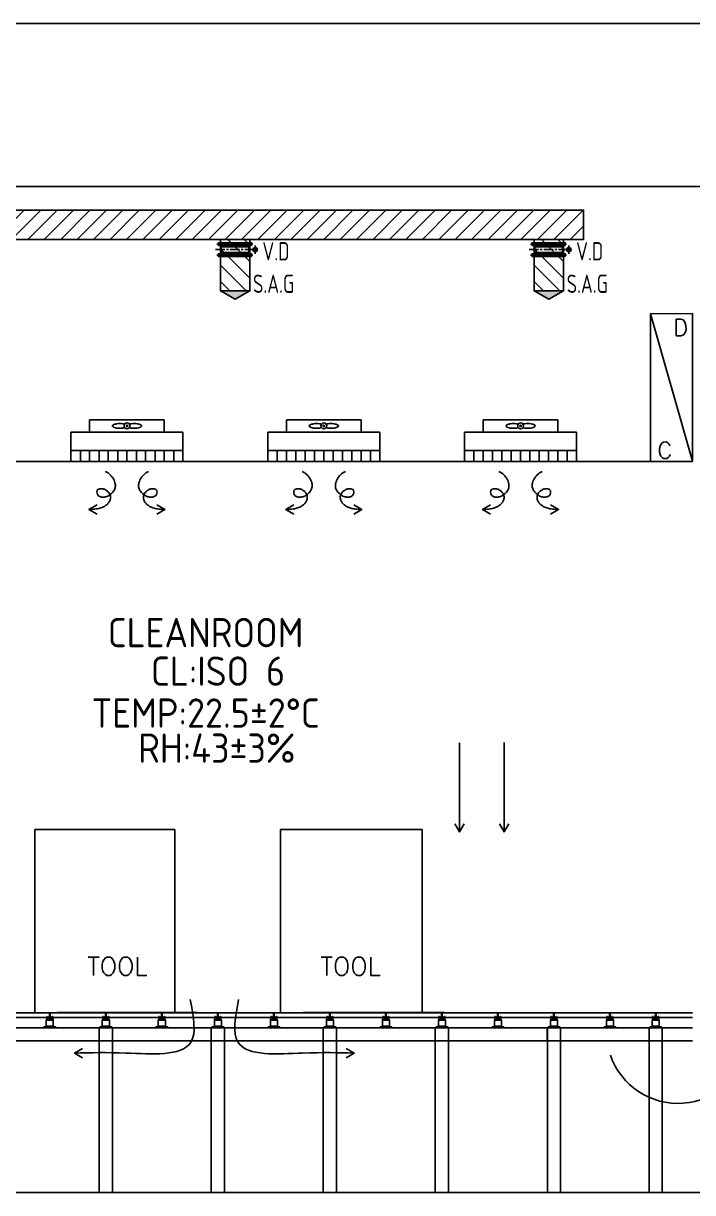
# Model space of a CAD drawing. Header units: millimetres. Extents: x 108 to 3316, y 96 to 2090.
# Drawn here: x 2567.8 to 2659.2, y 1629.5 to 1789.1 of the extents above; entities that cross this region are included whole.
import ezdxf
from ezdxf.enums import TextEntityAlignment as Align

# ---------------------------------------------------------------- set-up
doc = ezdxf.new("R2010")
doc.units = ezdxf.units.MM
doc.linetypes.add('CENTER', pattern=[2, 1.25, -0.25, 0.25, -0.25])
for name, color, linetype in [('A-DETL-01', 1, 'Continuous'), ('M-CEQPM-MAU', 22, 'Continuous'), ('M-CMDUCT-LINE', 15, 'Continuous'), ('M-EQPM-TXT', 4, 'Continuous'), ('M-FM-LINE3', 3, 'Continuous'), ('M-HVAC-CMDUCT', 150, 'Continuous'), ('U-EX-TXT', 4, 'Continuous')]:
    doc.layers.add(name, color=color, linetype=linetype)
doc.styles.add('AA-TXT', font='isocp.shx', dxfattribs={"bigfont": 'chineset.shx'})
doc.styles.add('STDTEXT', font='simplex.shx', dxfattribs={"bigfont": 'china.shx'})

msp = doc.modelspace()

# ---------------------------------------------------------------- hatches: boundary and pattern name
at = {"layer": 'M-CMDUCT-LINE'}
h = msp.add_hatch(dxfattribs=at)
h.set_pattern_fill('ANSI31', color=256, scale=0.5, style=0)
h.set_pattern_definition([(45, (3363.5603, 1587.201), (-1.122532, 1.122532), [])])
h.paths.add_polyline_path([(2526.27, 1763.65), (2644.28, 1763.65), (2644.28, 1759.65), (2526.27, 1759.65)])
h = msp.add_hatch(dxfattribs=at)
h.set_pattern_fill('ANSI31', color=256, scale=0.5, angle=-90, style=0)
h.set_pattern_definition([(315, (2422.2649, 925.0342), (1.122532, 1.122532), [])])
h.paths.add_polyline_path([(2598.72, 1759.65), (2598.72, 1752.62), (2594.72, 1752.62), (2594.72, 1759.65)])
h = msp.add_hatch(dxfattribs=at)
h.set_pattern_fill('ANSI31', color=256, scale=0.5, angle=-90, style=0)
h.set_pattern_definition([(315, (2465.1057, 925.0342), (1.122532, 1.122532), [])])
h.paths.add_polyline_path([(2641.56, 1759.65), (2641.56, 1752.62), (2637.56, 1752.62), (2637.56, 1759.65)])
at = {"layer": 'M-HVAC-CMDUCT'}
for points in [[(2598.72, 1752.62), (2594.72, 1752.62), (2596.72, 1751.47)], [(2641.56, 1752.62), (2637.56, 1752.62), (2639.56, 1751.47)]]:
    msp.add_hatch(color=256, dxfattribs=at).paths.add_polyline_path(points)

# ---------------------------------------------------------------- linework, layer by layer
at = {"layer": 'A-DETL-01', "color": 252}
msp.add_line((2500.6, 1789.14), (2773.52, 1789.14), dxfattribs=at)
msp.add_lwpolyline([(2507.33, 1766.86), (2681.94, 1766.86)], dxfattribs=at)
at = {"layer": 'M-CEQPM-MAU', "color": 252}
for p, q in [((2653.44, 1749.5), (2653.44, 1729.33)), ((2569.34, 1654.08), (2569.34, 1679.08)), ((2569.34, 1679.08), (2588.48, 1679.08)), ((2588.48, 1679.08), (2588.48, 1654.08)), ((2622.23, 1679.08), (2602.91, 1679.08)), ((2602.91, 1679.08), (2602.91, 1654.08)), ((2622.23, 1654.08), (2622.23, 1679.08)), ((2591.54, 1654.08), (2572.4, 1654.08)), ((2605.97, 1654.08), (2625.28, 1654.08))]:
    msp.add_line(p, q, dxfattribs=at)
at = {"layer": 'M-CEQPM-MAU', "color": 252, "ltscale": 0.1}
for p, q in [((2576.83, 1733.33), (2576.83, 1735.03)), ((2576.83, 1735.03), (2587.03, 1735.03)), ((2587.03, 1735.03), (2587.03, 1733.33)), ((2603.71, 1733.33), (2603.71, 1735.03)), ((2603.71, 1735.03), (2613.91, 1735.03)), ((2613.91, 1735.03), (2613.91, 1733.33)), ((2630.59, 1733.33), (2630.59, 1735.03)), ((2630.59, 1735.03), (2640.79, 1735.03)), ((2640.79, 1735.03), (2640.79, 1733.33)), ((2574.28, 1733.33), (2576.83, 1733.33)), ((2574.28, 1733.33), (2574.28, 1729.33)), ((2587.03, 1733.33), (2576.83, 1733.33)), ((2589.58, 1733.33), (2587.03, 1733.33)), ((2589.58, 1729.33), (2589.58, 1733.33)), ((2601.16, 1733.33), (2603.71, 1733.33)), ((2601.16, 1733.33), (2601.16, 1729.33)), ((2613.91, 1733.33), (2603.71, 1733.33)), ((2616.46, 1733.33), (2613.91, 1733.33)), ((2616.46, 1729.33), (2616.46, 1733.33)), ((2628.04, 1733.33), (2630.59, 1733.33)), ((2628.04, 1733.33), (2628.04, 1729.33)), ((2640.79, 1733.33), (2630.59, 1733.33)), ((2643.34, 1733.33), (2640.79, 1733.33)), ((2643.34, 1729.33), (2643.34, 1733.33)), ((2574.28, 1730.83), (2589.58, 1730.83)), ((2575.56, 1729.33), (2575.56, 1730.83)), ((2576.83, 1729.33), (2576.83, 1730.83)), ((2578.11, 1729.33), (2578.11, 1730.83)), ((2579.38, 1729.33), (2579.38, 1730.83)), ((2580.66, 1729.33), (2580.66, 1730.83)), ((2581.93, 1729.33), (2581.93, 1730.83)), ((2583.21, 1729.33), (2583.21, 1730.83)), ((2584.48, 1729.33), (2584.48, 1730.83)), ((2585.76, 1729.33), (2585.76, 1730.83)), ((2587.03, 1729.33), (2587.03, 1730.83)), ((2588.31, 1729.33), (2588.31, 1730.83)), ((2601.16, 1730.83), (2616.46, 1730.83)), ((2602.44, 1729.33), (2602.44, 1730.83)), ((2603.71, 1729.33), (2603.71, 1730.83)), ((2604.99, 1729.33), (2604.99, 1730.83)), ((2606.26, 1729.33), (2606.26, 1730.83)), ((2607.54, 1729.33), (2607.54, 1730.83)), ((2608.81, 1729.33), (2608.81, 1730.83)), ((2610.09, 1729.33), (2610.09, 1730.83)), ((2611.36, 1729.33), (2611.36, 1730.83)), ((2612.64, 1729.33), (2612.64, 1730.83)), ((2613.91, 1729.33), (2613.91, 1730.83)), ((2615.19, 1729.33), (2615.19, 1730.83)), ((2628.04, 1730.83), (2643.34, 1730.83)), ((2629.31, 1729.33), (2629.31, 1730.83)), ((2630.59, 1729.33), (2630.59, 1730.83)), ((2631.86, 1729.33), (2631.86, 1730.83)), ((2633.14, 1729.33), (2633.14, 1730.83)), ((2634.41, 1729.33), (2634.41, 1730.83)), ((2635.69, 1729.33), (2635.69, 1730.83)), ((2636.96, 1729.33), (2636.96, 1730.83)), ((2638.24, 1729.33), (2638.24, 1730.83)), ((2639.51, 1729.33), (2639.51, 1730.83)), ((2640.79, 1729.33), (2640.79, 1730.83)), ((2642.06, 1729.33), (2642.06, 1730.83)), ((2535.82, 1729.33), (2659.18, 1729.33)), ((2574.28, 1729.33), (2589.58, 1729.33)), ((2601.16, 1729.33), (2616.46, 1729.33)), ((2628.04, 1729.33), (2643.34, 1729.33)), ((2533.6, 1654.03), (2639.3, 1654.05)), ((2571.39, 1654.1), (2571.29, 1653.47)), ((2571.39, 1654.1), (2571.49, 1653.47)), ((2579.04, 1654.1), (2578.94, 1653.47)), ((2579.04, 1654.1), (2579.14, 1653.47)), ((2586.69, 1654.1), (2586.59, 1653.47)), ((2586.69, 1654.1), (2586.79, 1653.47)), ((2594.34, 1654.1), (2594.24, 1653.47)), ((2594.34, 1654.1), (2594.44, 1653.47)), ((2601.99, 1654.1), (2601.89, 1653.47)), ((2601.99, 1654.1), (2602.09, 1653.47)), ((2609.64, 1654.1), (2609.54, 1653.47)), ((2609.64, 1654.1), (2609.74, 1653.47)), ((2617.29, 1654.1), (2617.19, 1653.47)), ((2617.29, 1654.1), (2617.39, 1653.47)), ((2624.94, 1654.1), (2624.84, 1653.47)), ((2624.94, 1654.1), (2625.04, 1653.47)), ((2632.59, 1654.1), (2632.49, 1653.47)), ((2632.59, 1654.1), (2632.69, 1653.47)), ((2639.3, 1654.03), (2659.18, 1654.04)), ((2640.24, 1654.1), (2640.14, 1653.47)), ((2640.24, 1654.1), (2640.34, 1653.47)), ((2647.89, 1654.1), (2647.79, 1653.47)), ((2647.89, 1654.1), (2647.99, 1653.47)), ((2654.14, 1654.1), (2654.04, 1653.47)), ((2654.14, 1654.1), (2654.24, 1653.47)), ((2639.3, 1653.42), (2533.6, 1653.4)), ((2570.91, 1653.07), (2570.91, 1652.22)), ((2571.87, 1653.07), (2570.91, 1653.07)), ((2570.91, 1652.22), (2571.87, 1652.22)), ((2571.83, 1653.2), (2570.95, 1653.2)), ((2570.95, 1653.07), (2570.95, 1653.2)), ((2570.96, 1652.22), (2570.96, 1652.15)), ((2570.97, 1653.53), (2571.05, 1653.53)), ((2570.97, 1653.53), (2570.97, 1653.2)), ((2571.05, 1653.53), (2571.05, 1653.47)), ((2571.34, 1653.47), (2571.05, 1653.47)), ((2571.34, 1653.53), (2571.32, 1653.2)), ((2571.44, 1653.53), (2571.34, 1653.53)), ((2571.44, 1653.53), (2571.45, 1653.2)), ((2571.72, 1653.47), (2571.44, 1653.47)), ((2571.72, 1653.53), (2571.72, 1653.47)), ((2571.8, 1653.53), (2571.72, 1653.53)), ((2571.8, 1653.53), (2571.8, 1653.2)), ((2571.82, 1652.22), (2571.82, 1652.14)), ((2571.83, 1653.07), (2571.83, 1653.2)), ((2571.87, 1653.07), (2571.87, 1652.22)), ((2578.56, 1653.07), (2578.56, 1652.22)), ((2579.52, 1653.07), (2578.56, 1653.07)), ((2578.56, 1652.22), (2579.52, 1652.22)), ((2579.48, 1653.2), (2578.6, 1653.2)), ((2578.6, 1653.07), (2578.6, 1653.2)), ((2578.61, 1652.22), (2578.61, 1652.15)), ((2578.62, 1653.53), (2578.7, 1653.53)), ((2578.62, 1653.53), (2578.62, 1653.2)), ((2578.7, 1653.53), (2578.7, 1653.47)), ((2578.99, 1653.47), (2578.7, 1653.47)), ((2578.99, 1653.53), (2578.97, 1653.2)), ((2579.09, 1653.53), (2578.99, 1653.53)), ((2579.09, 1653.53), (2579.1, 1653.2)), ((2579.37, 1653.47), (2579.09, 1653.47)), ((2579.37, 1653.53), (2579.37, 1653.47)), ((2579.45, 1653.53), (2579.37, 1653.53)), ((2579.45, 1653.53), (2579.45, 1653.2)), ((2579.47, 1652.22), (2579.47, 1652.14)), ((2579.48, 1653.07), (2579.48, 1653.2)), ((2579.52, 1653.07), (2579.52, 1652.22)), ((2586.21, 1653.07), (2586.21, 1652.22)), ((2587.17, 1653.07), (2586.21, 1653.07)), ((2586.21, 1652.22), (2587.17, 1652.22)), ((2587.13, 1653.2), (2586.25, 1653.2)), ((2586.25, 1653.07), (2586.25, 1653.2)), ((2586.26, 1652.22), (2586.26, 1652.15)), ((2586.27, 1653.53), (2586.35, 1653.53)), ((2586.27, 1653.53), (2586.27, 1653.2)), ((2586.35, 1653.53), (2586.35, 1653.47)), ((2586.64, 1653.47), (2586.35, 1653.47)), ((2586.64, 1653.53), (2586.62, 1653.2)), ((2586.74, 1653.53), (2586.64, 1653.53)), ((2586.74, 1653.53), (2586.75, 1653.2)), ((2587.02, 1653.47), (2586.74, 1653.47)), ((2587.02, 1653.53), (2587.02, 1653.47)), ((2587.1, 1653.53), (2587.02, 1653.53)), ((2587.1, 1653.53), (2587.1, 1653.2)), ((2587.12, 1652.22), (2587.12, 1652.14)), ((2587.13, 1653.07), (2587.13, 1653.2)), ((2587.17, 1653.07), (2587.17, 1652.22)), ((2593.86, 1653.07), (2593.86, 1652.22)), ((2594.82, 1653.07), (2593.86, 1653.07)), ((2593.86, 1652.22), (2594.82, 1652.22)), ((2594.78, 1653.2), (2593.9, 1653.2)), ((2593.9, 1653.07), (2593.9, 1653.2)), ((2593.91, 1652.22), (2593.91, 1652.15)), ((2593.92, 1653.53), (2594, 1653.53)), ((2593.92, 1653.53), (2593.92, 1653.2)), ((2594, 1653.53), (2594, 1653.47)), ((2594.29, 1653.47), (2594, 1653.47)), ((2594.29, 1653.53), (2594.27, 1653.2)), ((2594.39, 1653.53), (2594.29, 1653.53)), ((2594.39, 1653.53), (2594.4, 1653.2)), ((2594.67, 1653.47), (2594.39, 1653.47)), ((2594.67, 1653.53), (2594.67, 1653.47)), ((2594.75, 1653.53), (2594.67, 1653.53)), ((2594.75, 1653.53), (2594.75, 1653.2)), ((2594.77, 1652.22), (2594.77, 1652.14)), ((2594.78, 1653.07), (2594.78, 1653.2)), ((2594.82, 1653.07), (2594.82, 1652.22)), ((2601.51, 1653.07), (2601.51, 1652.22)), ((2602.47, 1653.07), (2601.51, 1653.07)), ((2601.51, 1652.22), (2602.47, 1652.22)), ((2602.43, 1653.2), (2601.55, 1653.2)), ((2601.55, 1653.07), (2601.55, 1653.2)), ((2601.56, 1652.22), (2601.56, 1652.15)), ((2601.57, 1653.53), (2601.65, 1653.53)), ((2601.57, 1653.53), (2601.57, 1653.2)), ((2601.65, 1653.53), (2601.65, 1653.47)), ((2601.94, 1653.47), (2601.65, 1653.47)), ((2601.94, 1653.53), (2601.92, 1653.2)), ((2602.04, 1653.53), (2601.94, 1653.53)), ((2602.04, 1653.53), (2602.05, 1653.2)), ((2602.32, 1653.47), (2602.04, 1653.47)), ((2602.32, 1653.53), (2602.32, 1653.47)), ((2602.4, 1653.53), (2602.32, 1653.53)), ((2602.4, 1653.53), (2602.4, 1653.2)), ((2602.42, 1652.22), (2602.42, 1652.14)), ((2602.43, 1653.07), (2602.43, 1653.2)), ((2602.47, 1653.07), (2602.47, 1652.22)), ((2609.16, 1653.07), (2609.16, 1652.22)), ((2610.12, 1653.07), (2609.16, 1653.07)), ((2609.16, 1652.22), (2610.12, 1652.22)), ((2610.08, 1653.2), (2609.2, 1653.2)), ((2609.2, 1653.07), (2609.2, 1653.2)), ((2609.21, 1652.22), (2609.21, 1652.15)), ((2609.22, 1653.53), (2609.3, 1653.53)), ((2609.22, 1653.53), (2609.22, 1653.2)), ((2609.3, 1653.53), (2609.3, 1653.47)), ((2609.59, 1653.47), (2609.3, 1653.47)), ((2609.59, 1653.53), (2609.57, 1653.2)), ((2609.69, 1653.53), (2609.59, 1653.53)), ((2609.69, 1653.53), (2609.7, 1653.2)), ((2609.97, 1653.47), (2609.69, 1653.47)), ((2609.97, 1653.53), (2609.97, 1653.47)), ((2610.05, 1653.53), (2609.97, 1653.53)), ((2610.05, 1653.53), (2610.05, 1653.2)), ((2610.07, 1652.22), (2610.07, 1652.14)), ((2610.08, 1653.07), (2610.08, 1653.2)), ((2610.12, 1653.07), (2610.12, 1652.22)), ((2616.81, 1653.07), (2616.81, 1652.22)), ((2617.77, 1653.07), (2616.81, 1653.07)), ((2616.81, 1652.22), (2617.77, 1652.22)), ((2617.73, 1653.2), (2616.85, 1653.2)), ((2616.85, 1653.07), (2616.85, 1653.2)), ((2616.86, 1652.22), (2616.86, 1652.15)), ((2616.87, 1653.53), (2616.95, 1653.53)), ((2616.87, 1653.53), (2616.87, 1653.2)), ((2616.95, 1653.53), (2616.95, 1653.47)), ((2617.24, 1653.47), (2616.95, 1653.47)), ((2617.24, 1653.53), (2617.22, 1653.2)), ((2617.34, 1653.53), (2617.24, 1653.53)), ((2617.34, 1653.53), (2617.35, 1653.2)), ((2617.62, 1653.47), (2617.34, 1653.47)), ((2617.62, 1653.53), (2617.62, 1653.47)), ((2617.7, 1653.53), (2617.62, 1653.53)), ((2617.7, 1653.53), (2617.7, 1653.2)), ((2617.72, 1652.22), (2617.72, 1652.14)), ((2617.73, 1653.07), (2617.73, 1653.2)), ((2617.77, 1653.07), (2617.77, 1652.22)), ((2624.46, 1653.07), (2624.46, 1652.22)), ((2625.42, 1653.07), (2624.46, 1653.07)), ((2624.46, 1652.22), (2625.42, 1652.22)), ((2625.38, 1653.2), (2624.5, 1653.2)), ((2624.5, 1653.07), (2624.5, 1653.2)), ((2624.51, 1652.22), (2624.51, 1652.15)), ((2624.52, 1653.53), (2624.6, 1653.53)), ((2624.52, 1653.53), (2624.52, 1653.2)), ((2624.6, 1653.53), (2624.6, 1653.47)), ((2624.89, 1653.47), (2624.6, 1653.47)), ((2624.89, 1653.53), (2624.87, 1653.2)), ((2624.99, 1653.53), (2624.89, 1653.53)), ((2624.99, 1653.53), (2625, 1653.2)), ((2625.27, 1653.47), (2624.99, 1653.47)), ((2625.27, 1653.53), (2625.27, 1653.47)), ((2625.35, 1653.53), (2625.27, 1653.53)), ((2625.35, 1653.53), (2625.35, 1653.2)), ((2625.37, 1652.22), (2625.37, 1652.14)), ((2625.38, 1653.07), (2625.38, 1653.2)), ((2625.42, 1653.07), (2625.42, 1652.22)), ((2632.11, 1653.07), (2632.11, 1652.22)), ((2633.07, 1653.07), (2632.11, 1653.07)), ((2632.11, 1652.22), (2633.07, 1652.22)), ((2633.03, 1653.2), (2632.15, 1653.2)), ((2632.15, 1653.07), (2632.15, 1653.2)), ((2632.16, 1652.22), (2632.16, 1652.15)), ((2632.17, 1653.53), (2632.25, 1653.53)), ((2632.17, 1653.53), (2632.17, 1653.2)), ((2632.25, 1653.53), (2632.25, 1653.47)), ((2632.54, 1653.47), (2632.25, 1653.47)), ((2632.54, 1653.53), (2632.52, 1653.2)), ((2632.64, 1653.53), (2632.54, 1653.53)), ((2632.64, 1653.53), (2632.65, 1653.2)), ((2632.92, 1653.47), (2632.64, 1653.47)), ((2632.92, 1653.53), (2632.92, 1653.47)), ((2633, 1653.53), (2632.92, 1653.53)), ((2633, 1653.53), (2633, 1653.2)), ((2633.02, 1652.22), (2633.02, 1652.14)), ((2633.03, 1653.07), (2633.03, 1653.2)), ((2633.07, 1653.07), (2633.07, 1652.22)), ((2659.18, 1653.4), (2639.3, 1653.4)), ((2639.76, 1653.07), (2639.76, 1652.22)), ((2640.72, 1653.07), (2639.76, 1653.07)), ((2639.76, 1652.22), (2640.72, 1652.22)), ((2640.68, 1653.2), (2639.8, 1653.2)), ((2639.8, 1653.07), (2639.8, 1653.2)), ((2639.81, 1652.22), (2639.81, 1652.15)), ((2639.82, 1653.53), (2639.9, 1653.53)), ((2639.82, 1653.53), (2639.82, 1653.2)), ((2639.9, 1653.53), (2639.9, 1653.47)), ((2640.19, 1653.47), (2639.9, 1653.47)), ((2640.19, 1653.53), (2640.17, 1653.2)), ((2640.29, 1653.53), (2640.19, 1653.53)), ((2640.29, 1653.53), (2640.3, 1653.2)), ((2640.57, 1653.47), (2640.29, 1653.47)), ((2640.57, 1653.53), (2640.57, 1653.47)), ((2640.65, 1653.53), (2640.57, 1653.53)), ((2640.65, 1653.53), (2640.65, 1653.2)), ((2640.67, 1652.22), (2640.67, 1652.14)), ((2640.68, 1653.07), (2640.68, 1653.2)), ((2640.72, 1653.07), (2640.72, 1652.22)), ((2647.41, 1653.07), (2647.41, 1652.22)), ((2648.37, 1653.07), (2647.41, 1653.07)), ((2647.41, 1652.22), (2648.37, 1652.22)), ((2648.33, 1653.2), (2647.45, 1653.2)), ((2647.45, 1653.07), (2647.45, 1653.2)), ((2647.46, 1652.22), (2647.46, 1652.15)), ((2647.47, 1653.53), (2647.55, 1653.53)), ((2647.47, 1653.53), (2647.47, 1653.2)), ((2647.55, 1653.53), (2647.55, 1653.47)), ((2647.84, 1653.47), (2647.55, 1653.47)), ((2647.84, 1653.53), (2647.82, 1653.2)), ((2647.94, 1653.53), (2647.84, 1653.53)), ((2647.94, 1653.53), (2647.95, 1653.2)), ((2648.22, 1653.47), (2647.94, 1653.47)), ((2648.22, 1653.53), (2648.22, 1653.47)), ((2648.3, 1653.53), (2648.22, 1653.53)), ((2648.3, 1653.53), (2648.3, 1653.2)), ((2648.32, 1652.22), (2648.32, 1652.14)), ((2648.33, 1653.07), (2648.33, 1653.2)), ((2648.37, 1653.07), (2648.37, 1652.22)), ((2653.66, 1653.07), (2653.66, 1652.22)), ((2654.62, 1653.07), (2653.66, 1653.07)), ((2653.66, 1652.22), (2654.62, 1652.22)), ((2654.58, 1653.2), (2653.7, 1653.2)), ((2653.7, 1653.07), (2653.7, 1653.2)), ((2653.71, 1652.22), (2653.71, 1652.15)), ((2653.72, 1653.53), (2653.8, 1653.53)), ((2653.72, 1653.53), (2653.72, 1653.2)), ((2653.8, 1653.53), (2653.8, 1653.47)), ((2654.09, 1653.47), (2653.8, 1653.47)), ((2654.09, 1653.53), (2654.07, 1653.2)), ((2654.19, 1653.53), (2654.09, 1653.53)), ((2654.19, 1653.53), (2654.2, 1653.2)), ((2654.47, 1653.47), (2654.19, 1653.47)), ((2654.47, 1653.53), (2654.47, 1653.47)), ((2654.56, 1653.53), (2654.47, 1653.53)), ((2654.56, 1653.53), (2654.56, 1653.2)), ((2654.57, 1652.22), (2654.57, 1652.14)), ((2654.58, 1653.07), (2654.58, 1653.2)), ((2654.62, 1653.07), (2654.62, 1652.22)), ((2572.19, 1652.14), (2570.59, 1652.14)), ((2570.59, 1652.14), (2570.59, 1652.01)), ((2572.19, 1652.01), (2570.59, 1652.01)), ((2572.19, 1652.14), (2572.19, 1652.01)), ((2579.84, 1652.14), (2578.24, 1652.14)), ((2578.24, 1652.14), (2578.24, 1652.01)), ((2579.84, 1652.01), (2578.24, 1652.01)), ((2579.84, 1652.14), (2579.84, 1652.01)), ((2587.49, 1652.14), (2585.89, 1652.14)), ((2585.89, 1652.14), (2585.89, 1652.01)), ((2587.49, 1652.01), (2585.89, 1652.01)), ((2587.49, 1652.14), (2587.49, 1652.01)), ((2595.14, 1652.14), (2593.54, 1652.14)), ((2593.54, 1652.14), (2593.54, 1652.01)), ((2595.14, 1652.01), (2593.54, 1652.01)), ((2595.14, 1652.14), (2595.14, 1652.01)), ((2602.79, 1652.14), (2601.19, 1652.14)), ((2601.19, 1652.14), (2601.19, 1652.01)), ((2602.79, 1652.01), (2601.19, 1652.01)), ((2602.79, 1652.14), (2602.79, 1652.01)), ((2610.44, 1652.14), (2608.84, 1652.14)), ((2608.84, 1652.14), (2608.84, 1652.01)), ((2610.44, 1652.01), (2608.84, 1652.01)), ((2610.44, 1652.14), (2610.44, 1652.01)), ((2618.09, 1652.14), (2616.49, 1652.14)), ((2616.49, 1652.14), (2616.49, 1652.01)), ((2618.09, 1652.01), (2616.49, 1652.01)), ((2618.09, 1652.14), (2618.09, 1652.01)), ((2625.74, 1652.14), (2624.14, 1652.14)), ((2624.14, 1652.14), (2624.14, 1652.01)), ((2625.74, 1652.01), (2624.14, 1652.01)), ((2625.74, 1652.14), (2625.74, 1652.01)), ((2633.39, 1652.14), (2631.79, 1652.14)), ((2631.79, 1652.14), (2631.79, 1652.01)), ((2633.39, 1652.01), (2631.79, 1652.01)), ((2633.39, 1652.14), (2633.39, 1652.01)), ((2641.04, 1652.14), (2639.44, 1652.14)), ((2639.44, 1652.14), (2639.44, 1652.01)), ((2641.04, 1652.01), (2639.44, 1652.01)), ((2641.04, 1652.14), (2641.04, 1652.01)), ((2648.69, 1652.14), (2647.09, 1652.14)), ((2647.09, 1652.14), (2647.09, 1652.01)), ((2648.69, 1652.01), (2647.09, 1652.01)), ((2648.69, 1652.14), (2648.69, 1652.01)), ((2654.94, 1652.14), (2653.34, 1652.14)), ((2653.34, 1652.14), (2653.34, 1652.01)), ((2654.94, 1652.01), (2653.34, 1652.01)), ((2654.94, 1652.14), (2654.94, 1652.01))]:
    msp.add_line(p, q, dxfattribs=at)
at = {"layer": 'M-CEQPM-MAU', "color": 252}
msp.add_lwpolyline([(2659.18, 1749.55), (2659.18, 1729.38), (2653.44, 1749.5)], close=True, dxfattribs=at)
at = {"layer": 'M-CEQPM-MAU', "color": 252, "ltscale": 0.1}
for points in [[(2581.61, 1734.41, 0.03966), (2581.34, 1734.47, 0.032614), (2580.93, 1734.5, 0.032614), (2580.52, 1734.47, 0.044087), (2580.22, 1734.4, 0.086721), (2579.98, 1734.28, 0.233651), (2579.93, 1734.18, 0.233651), (2579.98, 1734.09, 0.086721), (2580.22, 1733.96, 0.044087), (2580.52, 1733.89, 0.032614), (2580.93, 1733.87, 0.032614), (2581.34, 1733.89, 0.03966), (2581.61, 1733.95)], [(2582.26, 1734.41, -0.03966), (2582.52, 1734.47, -0.032614), (2582.93, 1734.5, -0.032614), (2583.34, 1734.47, -0.044087), (2583.64, 1734.4, -0.086721), (2583.88, 1734.28, -0.233651), (2583.93, 1734.18, -0.233651), (2583.88, 1734.09, -0.086721), (2583.64, 1733.96, -0.044087), (2583.34, 1733.89, -0.032614), (2582.93, 1733.87, -0.032614), (2582.52, 1733.89, -0.03966), (2582.26, 1733.95)], [(2608.48, 1734.41, 0.03966), (2608.22, 1734.47, 0.032614), (2607.81, 1734.5, 0.032614), (2607.4, 1734.47, 0.044087), (2607.1, 1734.4, 0.086721), (2606.86, 1734.28, 0.233651), (2606.81, 1734.18, 0.233651), (2606.86, 1734.09, 0.086721), (2607.1, 1733.96, 0.044087), (2607.4, 1733.89, 0.032614), (2607.81, 1733.87, 0.032614), (2608.22, 1733.89, 0.03966), (2608.48, 1733.95)], [(2609.14, 1734.41, -0.03966), (2609.4, 1734.47, -0.032614), (2609.81, 1734.5, -0.032614), (2610.22, 1734.47, -0.044087), (2610.52, 1734.4, -0.086721), (2610.76, 1734.28, -0.233651), (2610.81, 1734.18, -0.233651), (2610.76, 1734.09, -0.086721), (2610.52, 1733.96, -0.044087), (2610.22, 1733.89, -0.032614), (2609.81, 1733.87, -0.032614), (2609.4, 1733.89, -0.03966), (2609.14, 1733.95)], [(2635.36, 1734.41, 0.03966), (2635.1, 1734.47, 0.032614), (2634.69, 1734.5, 0.032614), (2634.28, 1734.47, 0.044087), (2633.98, 1734.4, 0.086721), (2633.74, 1734.28, 0.233651), (2633.69, 1734.18, 0.233651), (2633.74, 1734.09, 0.086721), (2633.98, 1733.96, 0.044087), (2634.28, 1733.89, 0.032614), (2634.69, 1733.87, 0.032614), (2635.1, 1733.89, 0.03966), (2635.36, 1733.95)], [(2636.01, 1734.41, -0.03966), (2636.28, 1734.47, -0.032614), (2636.69, 1734.5, -0.032614), (2637.1, 1734.47, -0.044087), (2637.4, 1734.4, -0.086721), (2637.64, 1734.28, -0.233651), (2637.69, 1734.18, -0.233651), (2637.64, 1734.09, -0.086721), (2637.4, 1733.96, -0.044087), (2637.1, 1733.89, -0.032614), (2636.69, 1733.87, -0.032614), (2636.28, 1733.89, -0.03966), (2636.01, 1733.95)]]:
    msp.add_lwpolyline(points, format="xyb", dxfattribs=at)
at = {"layer": 'M-CEQPM-MAU', "color": 252, "ltscale": 0.1, "const_width": 0.2}
for points in [[(2582.03, 1734.18, -1), (2581.83, 1734.18, -1)], [(2608.91, 1734.18, -1), (2608.71, 1734.18, -1)], [(2635.79, 1734.18, -1), (2635.59, 1734.18, -1)]]:
    msp.add_lwpolyline(points, format="xyb", close=True, dxfattribs=at)
at = {"layer": 'M-CEQPM-MAU', "color": 252, "ltscale": 0.1}
for points in [[(2639.3, 1650.21), (2530.08, 1650.21), (2530.08, 1652.01), (2639.3, 1652.01)], [(2659.18, 1650.21), (2639.3, 1650.21), (2639.3, 1652.01), (2659.18, 1652.01)]]:
    msp.add_lwpolyline(points, dxfattribs=at)
for points in [[(2578.14, 1629.5), (2578.14, 1652.01), (2579.94, 1652.01), (2579.94, 1629.5)], [(2593.44, 1629.5), (2593.44, 1652.01), (2595.24, 1652.01), (2595.24, 1629.5)], [(2608.74, 1629.5), (2608.74, 1652.01), (2610.54, 1652.01), (2610.54, 1629.5)], [(2624.04, 1629.5), (2624.04, 1652.01), (2625.84, 1652.01), (2625.84, 1629.5)], [(2639.34, 1629.5), (2639.34, 1652.01), (2641.14, 1652.01), (2641.14, 1629.5)], [(2653.24, 1629.5), (2653.24, 1652.01), (2655.04, 1652.01), (2655.04, 1629.5)]]:
    msp.add_lwpolyline(points, close=True, dxfattribs=at)
for centre in [(2581.93, 1734.18), (2608.81, 1734.18), (2635.69, 1734.18)]:
    msp.add_circle(centre, 0.4, dxfattribs=at)
at = {"layer": 'M-FM-LINE3', "linetype": 'CENTER'}
for p, q in [((2594.03, 1758.25), (2600.01, 1758.25)), ((2599.44, 1758.82), (2599.44, 1757.68)), ((2636.87, 1758.25), (2642.85, 1758.25)), ((2642.28, 1758.82), (2642.28, 1757.68))]:
    msp.add_line(p, q, dxfattribs=at)
at = {"layer": 'M-FM-LINE3'}
for p, q in [((2599.14, 1759.01), (2594.22, 1759.01)), ((2641.98, 1759.01), (2637.06, 1759.01)), ((2599.14, 1757.49), (2594.22, 1757.49)), ((2641.98, 1757.49), (2637.06, 1757.49))]:
    msp.add_line(p, q, dxfattribs=at)
for points in [[(2598.95, 1758.82), (2598.95, 1759.19), (2594.41, 1759.19), (2594.41, 1758.82)], [(2641.79, 1758.82), (2641.79, 1759.19), (2637.25, 1759.19), (2637.25, 1758.82)], [(2598.95, 1757.3), (2598.95, 1757.68), (2594.41, 1757.68), (2594.41, 1757.3)], [(2598.57, 1757.87), (2598.57, 1758.63), (2594.78, 1758.63), (2594.78, 1757.87)], [(2641.79, 1757.3), (2641.79, 1757.68), (2637.25, 1757.68), (2637.25, 1757.3)], [(2641.41, 1757.87), (2641.41, 1758.63), (2637.62, 1758.63), (2637.62, 1757.87)]]:
    msp.add_lwpolyline(points, close=True, dxfattribs=at)
for centre in [(2599.44, 1758.25), (2642.28, 1758.25)]:
    msp.add_circle(centre, 0.303, dxfattribs=at)
at = {"layer": 'M-HVAC-CMDUCT'}
for p, q in [((2598.72, 1752.62), (2594.72, 1752.62)), ((2594.72, 1752.62), (2596.72, 1751.47)), ((2598.72, 1752.62), (2596.72, 1751.47)), ((2641.56, 1752.62), (2637.56, 1752.62)), ((2637.56, 1752.62), (2639.56, 1751.47)), ((2641.56, 1752.62), (2639.56, 1751.47))]:
    msp.add_line(p, q, dxfattribs=at)
at = {"layer": 'M-HVAC-CMDUCT', "color": 252}
for p, q in [((2627.35, 1678.75), (2627.35, 1690.92)), ((2633.44, 1678.75), (2633.44, 1690.98))]:
    msp.add_line(p, q, dxfattribs=at)
at = {"layer": 'M-HVAC-CMDUCT'}
for points in [[(2526.27, 1763.65), (2644.28, 1763.65), (2644.28, 1759.65), (2526.27, 1759.65)], [(2598.72, 1759.65), (2598.72, 1752.62), (2594.72, 1752.62), (2594.72, 1759.65)], [(2641.56, 1759.65), (2641.56, 1752.62), (2637.56, 1752.62), (2637.56, 1759.65)]]:
    msp.add_lwpolyline(points, close=True, dxfattribs=at)
at = {"layer": 'M-HVAC-CMDUCT', "color": 252, "ltscale": 0.1}
for points in [[(2578.97, 1727.96, -0.140241), (2579.65, 1727.51, -0.038232), (2579.88, 1727.25), (2579.95, 1727.15), (2580.07, 1726.95), (2580.17, 1726.77), (2580.24, 1726.6), (2580.29, 1726.43), (2580.32, 1726.28), (2580.34, 1726.13), (2580.34, 1726), (2580.33, 1725.86), (2580.31, 1725.73), (2580.27, 1725.61), (2580.22, 1725.49), (2580.16, 1725.37), (2580.09, 1725.26), (2580, 1725.15), (2579.91, 1725.04), (2579.8, 1724.94), (2579.69, 1724.84), (2579.57, 1724.76), (2579.45, 1724.68), (2579.32, 1724.61), (2579.19, 1724.55), (2579.06, 1724.51), (2578.93, 1724.48), (2578.81, 1724.46), (2578.69, 1724.45), (2578.57, 1724.45), (2578.46, 1724.46), (2578.37, 1724.48), (2578.28, 1724.51), (2578.2, 1724.55), (2578.13, 1724.59, -0.282011), (2577.83, 1725.17, -0.222152), (2577.97, 1725.49, -0.123311), (2578.23, 1725.6), (2578.32, 1725.61), (2578.43, 1725.61), (2578.53, 1725.61), (2578.64, 1725.59), (2578.74, 1725.56), (2578.84, 1725.53), (2578.94, 1725.48), (2579.03, 1725.43), (2579.12, 1725.38), (2579.2, 1725.31), (2579.28, 1725.25), (2579.35, 1725.18), (2579.42, 1725.11), (2579.48, 1725.03), (2579.53, 1724.95), (2579.57, 1724.87), (2579.61, 1724.79), (2579.64, 1724.71), (2579.66, 1724.62), (2579.67, 1724.53), (2579.68, 1724.43), (2579.68, 1724.34), (2579.67, 1724.24), (2579.64, 1724.14), (2579.62, 1724.04), (2579.58, 1723.95), (2579.53, 1723.85), (2579.47, 1723.76), (2579.41, 1723.67), (2579.33, 1723.58), (2579.25, 1723.49), (2579.16, 1723.41), (2579.06, 1723.34), (2578.96, 1723.27), (2578.85, 1723.2), (2578.73, 1723.14), (2578.61, 1723.08), (2578.49, 1723.03), (2578.36, 1722.98), (2578.22, 1722.94), (2578.07, 1722.9), (2577.91, 1722.87), (2577.74, 1722.84), (2577.56, 1722.82), (2577.36, 1722.8), (2577.15, 1722.78), (2576.94, 1722.76), (2576.73, 1722.75)], [(2584.89, 1727.96, 0.140241), (2584.21, 1727.51, 0.038232), (2583.97, 1727.25), (2583.91, 1727.15), (2583.79, 1726.95), (2583.69, 1726.77), (2583.62, 1726.6), (2583.57, 1726.43), (2583.54, 1726.28), (2583.52, 1726.13), (2583.51, 1726), (2583.52, 1725.86), (2583.55, 1725.73), (2583.58, 1725.61), (2583.63, 1725.49), (2583.7, 1725.37), (2583.77, 1725.26), (2583.86, 1725.15), (2583.95, 1725.04), (2584.06, 1724.94), (2584.17, 1724.84), (2584.29, 1724.76), (2584.41, 1724.68), (2584.54, 1724.61), (2584.67, 1724.55), (2584.8, 1724.51), (2584.92, 1724.48), (2585.05, 1724.46), (2585.17, 1724.45), (2585.29, 1724.45), (2585.4, 1724.46), (2585.49, 1724.48), (2585.58, 1724.51), (2585.66, 1724.55), (2585.73, 1724.59, 0.282011), (2586.03, 1725.17, 0.222152), (2585.89, 1725.49, 0.123311), (2585.63, 1725.6), (2585.53, 1725.61), (2585.43, 1725.61), (2585.33, 1725.61), (2585.22, 1725.59), (2585.12, 1725.56), (2585.02, 1725.53), (2584.92, 1725.48), (2584.83, 1725.43), (2584.74, 1725.38), (2584.66, 1725.31), (2584.58, 1725.25), (2584.51, 1725.18), (2584.44, 1725.11), (2584.38, 1725.03), (2584.33, 1724.95), (2584.29, 1724.87), (2584.25, 1724.79), (2584.22, 1724.71), (2584.2, 1724.62), (2584.18, 1724.53), (2584.18, 1724.43), (2584.18, 1724.34), (2584.19, 1724.24), (2584.21, 1724.14), (2584.24, 1724.04), (2584.28, 1723.95), (2584.33, 1723.85), (2584.39, 1723.76), (2584.45, 1723.67), (2584.53, 1723.58), (2584.61, 1723.49), (2584.7, 1723.41), (2584.8, 1723.34), (2584.9, 1723.27), (2585.01, 1723.2), (2585.13, 1723.14), (2585.24, 1723.08), (2585.37, 1723.03), (2585.5, 1722.98), (2585.64, 1722.94), (2585.79, 1722.9), (2585.94, 1722.87), (2586.12, 1722.84), (2586.3, 1722.82), (2586.5, 1722.8), (2586.7, 1722.78), (2586.91, 1722.76), (2587.12, 1722.75)], [(2605.85, 1727.96, -0.140241), (2606.52, 1727.51, -0.038232), (2606.76, 1727.25), (2606.83, 1727.15), (2606.95, 1726.95), (2607.05, 1726.77), (2607.12, 1726.6), (2607.17, 1726.43), (2607.2, 1726.28), (2607.22, 1726.13), (2607.22, 1726), (2607.21, 1725.86), (2607.19, 1725.73), (2607.15, 1725.61), (2607.1, 1725.49), (2607.04, 1725.37), (2606.97, 1725.26), (2606.88, 1725.15), (2606.78, 1725.04), (2606.68, 1724.94), (2606.57, 1724.84), (2606.45, 1724.76), (2606.33, 1724.68), (2606.2, 1724.61), (2606.07, 1724.55), (2605.94, 1724.51), (2605.81, 1724.48), (2605.69, 1724.46), (2605.56, 1724.45), (2605.45, 1724.45), (2605.34, 1724.46), (2605.24, 1724.48), (2605.16, 1724.51), (2605.08, 1724.55), (2605.01, 1724.59, -0.282011), (2604.71, 1725.17, -0.222152), (2604.84, 1725.49, -0.123311), (2605.11, 1725.6), (2605.2, 1725.61), (2605.31, 1725.61), (2605.41, 1725.61), (2605.52, 1725.59), (2605.62, 1725.56), (2605.72, 1725.53), (2605.82, 1725.48), (2605.91, 1725.43), (2606, 1725.38), (2606.08, 1725.31), (2606.16, 1725.25), (2606.23, 1725.18), (2606.3, 1725.11), (2606.36, 1725.03), (2606.41, 1724.95), (2606.45, 1724.87), (2606.49, 1724.79), (2606.52, 1724.71), (2606.54, 1724.62), (2606.55, 1724.53), (2606.56, 1724.43), (2606.56, 1724.34), (2606.54, 1724.24), (2606.52, 1724.14), (2606.49, 1724.04), (2606.46, 1723.95), (2606.41, 1723.85), (2606.35, 1723.76), (2606.28, 1723.67), (2606.21, 1723.58), (2606.13, 1723.49), (2606.04, 1723.41), (2605.94, 1723.34), (2605.83, 1723.27), (2605.73, 1723.2), (2605.61, 1723.14), (2605.49, 1723.08), (2605.37, 1723.03), (2605.24, 1722.98), (2605.1, 1722.94), (2604.95, 1722.9), (2604.79, 1722.87), (2604.62, 1722.84), (2604.44, 1722.82), (2604.24, 1722.8), (2604.03, 1722.78), (2603.82, 1722.76), (2603.61, 1722.75)], [(2611.77, 1727.96, 0.140241), (2611.09, 1727.51, 0.038232), (2610.85, 1727.25), (2610.78, 1727.15), (2610.67, 1726.95), (2610.57, 1726.77), (2610.5, 1726.6), (2610.45, 1726.43), (2610.42, 1726.28), (2610.4, 1726.13), (2610.39, 1726), (2610.4, 1725.86), (2610.43, 1725.73), (2610.46, 1725.61), (2610.51, 1725.49), (2610.58, 1725.37), (2610.65, 1725.26), (2610.74, 1725.15), (2610.83, 1725.04), (2610.94, 1724.94), (2611.05, 1724.84), (2611.17, 1724.76), (2611.29, 1724.68), (2611.42, 1724.61), (2611.55, 1724.55), (2611.67, 1724.51), (2611.8, 1724.48), (2611.93, 1724.46), (2612.05, 1724.45), (2612.17, 1724.45), (2612.27, 1724.46), (2612.37, 1724.48), (2612.46, 1724.51), (2612.54, 1724.55), (2612.61, 1724.59, 0.282011), (2612.91, 1725.17, 0.222152), (2612.77, 1725.49, 0.123311), (2612.51, 1725.6), (2612.41, 1725.61), (2612.31, 1725.61), (2612.2, 1725.61), (2612.1, 1725.59), (2612, 1725.56), (2611.9, 1725.53), (2611.8, 1725.48), (2611.71, 1725.43), (2611.62, 1725.38), (2611.53, 1725.31), (2611.46, 1725.25), (2611.38, 1725.18), (2611.32, 1725.11), (2611.26, 1725.03), (2611.21, 1724.95), (2611.16, 1724.87), (2611.13, 1724.79), (2611.1, 1724.71), (2611.08, 1724.62), (2611.06, 1724.53), (2611.06, 1724.43), (2611.06, 1724.34), (2611.07, 1724.24), (2611.09, 1724.14), (2611.12, 1724.04), (2611.16, 1723.95), (2611.21, 1723.85), (2611.26, 1723.76), (2611.33, 1723.67), (2611.41, 1723.58), (2611.49, 1723.49), (2611.58, 1723.41), (2611.68, 1723.34), (2611.78, 1723.27), (2611.89, 1723.2), (2612, 1723.14), (2612.12, 1723.08), (2612.25, 1723.03), (2612.38, 1722.98), (2612.52, 1722.94), (2612.66, 1722.9), (2612.82, 1722.87), (2612.99, 1722.84), (2613.18, 1722.82), (2613.38, 1722.8), (2613.58, 1722.78), (2613.79, 1722.76), (2614, 1722.75)], [(2632.72, 1727.96, -0.140241), (2633.4, 1727.51, -0.038232), (2633.64, 1727.25), (2633.71, 1727.15), (2633.83, 1726.95), (2633.93, 1726.77), (2634, 1726.6), (2634.05, 1726.43), (2634.08, 1726.28), (2634.1, 1726.13), (2634.1, 1726), (2634.09, 1725.86), (2634.07, 1725.73), (2634.03, 1725.61), (2633.98, 1725.49), (2633.92, 1725.37), (2633.84, 1725.26), (2633.76, 1725.15), (2633.66, 1725.04), (2633.56, 1724.94), (2633.45, 1724.84), (2633.33, 1724.76), (2633.2, 1724.68), (2633.08, 1724.61), (2632.95, 1724.55), (2632.82, 1724.51), (2632.69, 1724.48), (2632.56, 1724.46), (2632.44, 1724.45), (2632.33, 1724.45), (2632.22, 1724.46), (2632.12, 1724.48), (2632.04, 1724.51), (2631.96, 1724.55), (2631.89, 1724.59, -0.282011), (2631.59, 1725.17, -0.222152), (2631.72, 1725.49, -0.123311), (2631.98, 1725.6), (2632.08, 1725.61), (2632.18, 1725.61), (2632.29, 1725.61), (2632.39, 1725.59), (2632.5, 1725.56), (2632.6, 1725.53), (2632.69, 1725.48), (2632.79, 1725.43), (2632.88, 1725.38), (2632.96, 1725.31), (2633.04, 1725.25), (2633.11, 1725.18), (2633.17, 1725.11), (2633.23, 1725.03), (2633.29, 1724.95), (2633.33, 1724.87), (2633.37, 1724.79), (2633.4, 1724.71), (2633.42, 1724.62), (2633.43, 1724.53), (2633.44, 1724.43), (2633.43, 1724.34), (2633.42, 1724.24), (2633.4, 1724.14), (2633.37, 1724.04), (2633.33, 1723.95), (2633.29, 1723.85), (2633.23, 1723.76), (2633.16, 1723.67), (2633.09, 1723.58), (2633, 1723.49), (2632.91, 1723.41), (2632.82, 1723.34), (2632.71, 1723.27), (2632.6, 1723.2), (2632.49, 1723.14), (2632.37, 1723.08), (2632.25, 1723.03), (2632.12, 1722.98), (2631.98, 1722.94), (2631.83, 1722.9), (2631.67, 1722.87), (2631.5, 1722.84), (2631.32, 1722.82), (2631.12, 1722.8), (2630.91, 1722.78), (2630.7, 1722.76), (2630.49, 1722.75)], [(2638.65, 1727.96, 0.140241), (2637.97, 1727.51, 0.038232), (2637.73, 1727.25), (2637.66, 1727.15), (2637.54, 1726.95), (2637.45, 1726.77), (2637.38, 1726.6), (2637.33, 1726.43), (2637.29, 1726.28), (2637.28, 1726.13), (2637.27, 1726), (2637.28, 1725.86), (2637.3, 1725.73), (2637.34, 1725.61), (2637.39, 1725.49), (2637.45, 1725.37), (2637.53, 1725.26), (2637.61, 1725.15), (2637.71, 1725.04), (2637.81, 1724.94), (2637.93, 1724.84), (2638.05, 1724.76), (2638.17, 1724.68), (2638.29, 1724.61), (2638.42, 1724.55), (2638.55, 1724.51), (2638.68, 1724.48), (2638.81, 1724.46), (2638.93, 1724.45), (2639.04, 1724.45), (2639.15, 1724.46), (2639.25, 1724.48), (2639.34, 1724.51), (2639.41, 1724.55), (2639.49, 1724.59, 0.282011), (2639.79, 1725.17, 0.222152), (2639.65, 1725.49, 0.123311), (2639.39, 1725.6), (2639.29, 1725.61), (2639.19, 1725.61), (2639.08, 1725.61), (2638.98, 1725.59), (2638.87, 1725.56), (2638.77, 1725.53), (2638.68, 1725.48), (2638.59, 1725.43), (2638.5, 1725.38), (2638.41, 1725.31), (2638.34, 1725.25), (2638.26, 1725.18), (2638.2, 1725.11), (2638.14, 1725.03), (2638.09, 1724.95), (2638.04, 1724.87), (2638.01, 1724.79), (2637.98, 1724.71), (2637.95, 1724.62), (2637.94, 1724.53), (2637.94, 1724.43), (2637.94, 1724.34), (2637.95, 1724.24), (2637.97, 1724.14), (2638, 1724.04), (2638.04, 1723.95), (2638.09, 1723.85), (2638.14, 1723.76), (2638.21, 1723.67), (2638.28, 1723.58), (2638.37, 1723.49), (2638.46, 1723.41), (2638.56, 1723.34), (2638.66, 1723.27), (2638.77, 1723.2), (2638.88, 1723.14), (2639, 1723.08), (2639.13, 1723.03), (2639.26, 1722.98), (2639.4, 1722.94), (2639.54, 1722.9), (2639.7, 1722.87), (2639.87, 1722.84), (2640.06, 1722.82), (2640.25, 1722.8), (2640.46, 1722.78), (2640.67, 1722.76), (2640.88, 1722.75)]]:
    msp.add_lwpolyline(points, format="xyb", dxfattribs=at)
for points in [[(2577.84, 1722.11), (2576.73, 1722.75), (2577.84, 1723.39)], [(2586.02, 1722.11), (2587.12, 1722.75), (2586.02, 1723.39)], [(2604.72, 1722.11), (2603.61, 1722.75), (2604.72, 1723.39)], [(2612.9, 1722.11), (2614, 1722.75), (2612.9, 1723.39)], [(2631.6, 1722.11), (2630.49, 1722.75), (2631.6, 1723.39)], [(2639.78, 1722.11), (2640.88, 1722.75), (2639.78, 1723.39)]]:
    msp.add_lwpolyline(points, dxfattribs=at)
at = {"layer": 'M-HVAC-CMDUCT', "color": 252}
for points in [[(2626.71, 1679.85), (2627.35, 1678.75), (2627.99, 1679.85)], [(2632.8, 1679.85), (2633.44, 1678.75), (2634.07, 1679.85)], [(2575.87, 1649.2), (2574.77, 1648.56), (2575.87, 1647.92)], [(2611.88, 1649.2), (2612.98, 1648.56), (2611.88, 1647.92)], [(2773.52, 1629.5), (2406.14, 1629.5)]]:
    msp.add_lwpolyline(points, dxfattribs=at)
msp.add_arc((2657.18, 1651.43), 9.75, 198.9739, 349.2809, dxfattribs=at)
for points in [[(2590.57, 1655.86), (2590.65, 1650.02), (2581.83, 1648.56), (2574.77, 1648.56)], [(2597.18, 1655.86), (2597.1, 1650.02), (2605.92, 1648.56), (2612.98, 1648.56)]]:
    msp.add_spline(points, degree=3, dxfattribs=at)

# ---------------------------------------------------------------- texts
at = {"layer": 'M-CEQPM-MAU', "color": 252, "style": 'STDTEXT'}
for s, p in [('D', (2657.56, 1747.62)), ('C', (2655.38, 1730.86))]:
    msp.add_text(s, height=2.25, rotation=1, dxfattribs=at).set_placement(p, align=Align.MIDDLE)
for p in [(2576.51, 1660.41), (2608.36, 1660.41)]:
    msp.add_text('TOOL', height=2.5, dxfattribs=at).set_placement(p, align=Align.MIDDLE_LEFT)
at = {"layer": 'M-EQPM-TXT', "color": 3, "style": 'AA-TXT'}
for s, p in [('CLEANROOM', (2579.3, 1705.96)), ('CL:ISO 6', (2585.2, 1700.7)), ('TEMP:22.5%%P2%%DC', (2577.09, 1694.98)), ('RH:43%%P3%%%', (2583.46, 1690.19))]:
    msp.add_text(s, height=4, dxfattribs=at).set_placement(p, align=Align.MIDDLE_LEFT)
at = {"layer": 'U-EX-TXT', "style": 'AA-TXT', "width": 0.8}
for s, p in [('V.D', (2602.27, 1758.02)), ('V.D', (2645.12, 1758.02)), ('S.A.G', (2601.95, 1753.59)), ('S.A.G', (2644.79, 1753.59))]:
    msp.add_text(s, height=2.5, dxfattribs=at).set_placement(p, align=Align.MIDDLE_CENTER)

doc.saveas('drawing.dxf')
